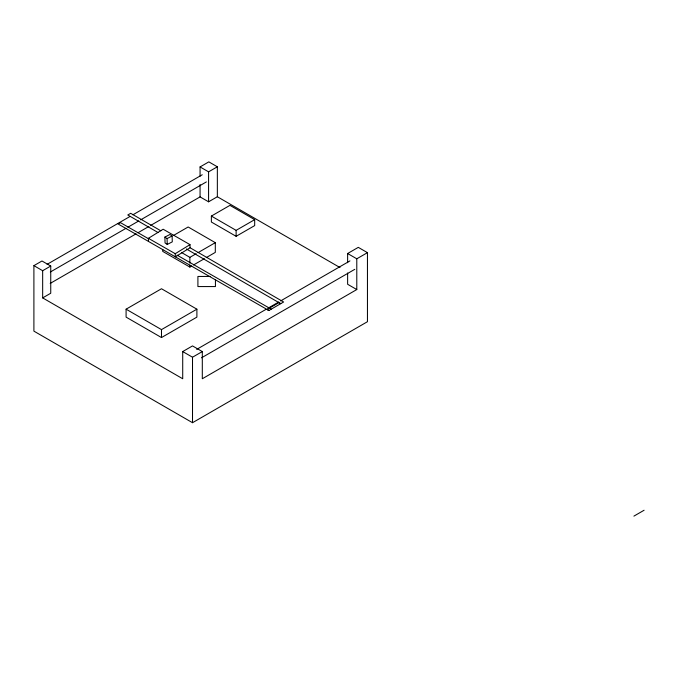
<?xml version="1.0" encoding="UTF-8"?>
<svg xmlns="http://www.w3.org/2000/svg" width="678" height="678" viewBox="0 0 678 678"><rect width="100%" height="100%" fill="white"/><g stroke="black" fill="none" stroke-linecap="round" stroke-linejoin="round"><path stroke-width="1.02" d="M148.499 241.427L148.397 238.309L163.152 229.232L189.993 244.631L190.086 247.758L283.624 301.998L268.878 310.516L118.099 223.986L120.438 222.63L148.762 238.893M190.086 247.758L175.339 256.835L175.238 253.708L189.993 244.631M200.069 176.229L200.069 166.932L208.832 161.873L217.35 166.788L217.35 196.747L339.983 267.556M33.9 265.649L41.977 260.988L50.74 266.047L50.74 293.235L42.663 297.896L42.663 270.708L33.9 265.649L33.9 331.135L192.51 422.708L367.451 321.703L367.451 252.657L358.289 247.36L347.628 253.513L347.628 262.742M47.087 264.344L130.142 216.392M132.88 214.807L202.239 174.763M200.069 166.932L208.578 171.848L217.35 166.788M42.663 270.708L50.74 266.047M50.308 272.022L126.057 228.291M127.879 227.232L138.837 220.909M140.66 219.858L206.375 181.916M50.197 283.421L136.1 233.825M137.931 232.774L148.897 226.444M150.728 225.384L200.069 196.9L208.578 201.807L217.35 196.747M173.619 235.385L188.153 226.986L215.307 242.665L215.307 252.386L206.222 257.632M211.375 216.07L229.935 205.358L254.682 219.647L254.682 225.596L236.122 236.308L211.375 222.028L211.375 216.07L236.122 230.359L254.682 219.647M181.729 252.648L189.874 257.352L196.23 253.682M198.044 252.631L215.307 242.665M162.72 249.453L162.72 251.394L189.874 267.073L191.688 266.022M193.51 264.971L204.409 258.682M126.091 309.185L161.491 288.743L196.891 309.185L196.891 317.118L161.491 337.559L126.091 317.118L126.091 309.185L161.491 329.618L196.891 309.185M42.663 297.896L182.713 378.756L182.713 351.568L192.51 345.916L202.307 351.568L202.307 378.756L356.789 289.557L356.789 258.801L367.451 252.657M196.662 349.399L266.005 309.363M267.827 308.312L278.777 301.99M280.599 300.939L349.941 260.903M182.713 351.568L192.51 357.221L202.307 351.568M201.519 357.815L354.797 269.319M633.905 516.128L644.1 510.237M164.881 237.08L169.924 234.478L172.102 235.986L172.288 241.851L167.246 244.453L165.068 242.944L164.881 237.08L167.059 238.588L167.246 244.453M167.059 238.588L172.102 235.986M210.282 276.446L197.908 276.446L197.908 286.565L215.434 286.565L215.434 279.48M148.397 238.309L175.238 253.708M177.094 255.148L271.217 309.16M347.628 253.513L356.789 258.801M356.789 289.557L347.628 284.268L347.628 272.997M268.878 310.516L267.098 309.482L278.946 302.642L280.726 303.668L186.391 248.97M160.839 230.8L130.684 213.307L127.778 214.985L157.999 232.503M236.122 230.359L236.122 236.308M208.578 171.848L208.578 201.807M200.069 184.501L200.069 196.9M192.51 357.221L192.51 422.708M189.874 257.352L189.874 263.183M189.874 265.123L189.874 267.073M161.491 329.618L161.491 337.559"/></g></svg>
